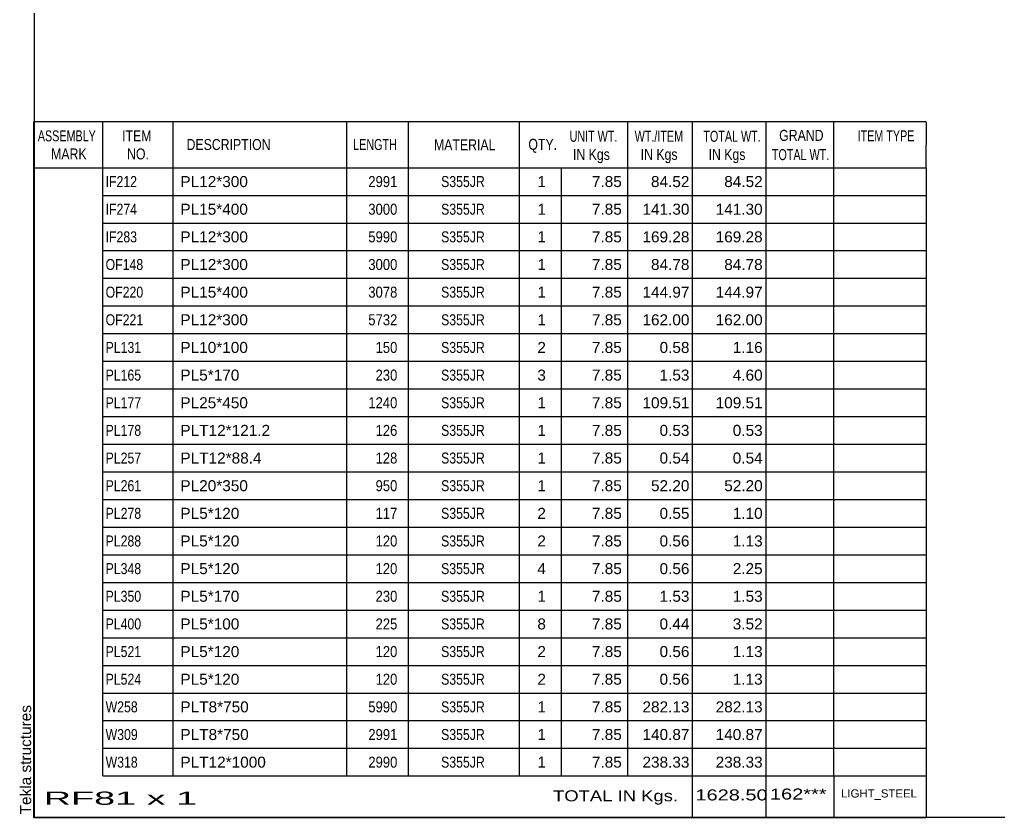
# Model space of a CAD drawing. Header units: millimetres. Extents: x -639 to -236, y -193 to 84.
# Drawn here: x -638.9 to -468.9, y -193.4 to -54.9 of the extents above; entities that cross this region are included whole.
import ezdxf

# ---------------------------------------------------------------- set-up
doc = ezdxf.new("R2010")
doc.units = ezdxf.units.MM
doc.styles.add('Arial', font='ARIAL.TTF', dxfattribs={"height": 0.2})

# ---------------------------------------------------------------- blocks, each defined once
blk = doc.blocks.new('Unknown-627020051-1200')
at = {"color": 5, "linetype": 'Continuous'}
for p, q in [((-636.41, 83.63), (-636.41, -193.37)), ((-636.41, -193.37), (-236.41, -193.37))]:
    blk.add_line(p, q, dxfattribs=at)
at = {"color": 174, "linetype": 'Continuous', "style": 'Arial'}
blk.add_text('Tekla structures', height=1.9102, rotation=90, dxfattribs=at).set_placement((-636.91, -192.87))
blk = doc.blocks.new('CBS_BOM-627020051-7472')
at = {"color": 7, "linetype": 'Continuous'}
for p, q in [((-636.44, -80.6), (-636.44, -72.6)), ((-636.43, -72.6), (-481.52, -72.6)), ((-624.44, -80.6), (-624.44, -72.6)), ((-612.25, -80.6), (-612.25, -72.6)), ((-582.08, -80.6), (-582.08, -72.6)), ((-571.4, -80.6), (-571.4, -72.6)), ((-552.09, -80.6), (-552.09, -72.6)), ((-533.29, -80.6), (-533.29, -72.6)), ((-522.07, -80.6), (-522.07, -72.6)), ((-509.29, -80.6), (-509.29, -72.6)), ((-497.54, -80.6), (-497.54, -72.6)), ((-481.51, -72.61), (-481.52, -80.59)), ((-636.44, -80.6), (-481.51, -80.6)), ((-636.44, -85.4), (-636.44, -80.6)), ((-624.44, -85.4), (-624.44, -80.6)), ((-612.25, -85.4), (-612.25, -80.6)), ((-582.08, -85.4), (-582.08, -80.6)), ((-571.4, -85.4), (-571.4, -80.6)), ((-552.09, -85.4), (-552.09, -80.6)), ((-544.82, -85.4), (-544.82, -80.6)), ((-533.29, -85.4), (-533.29, -80.6)), ((-522.07, -85.4), (-522.07, -80.6)), ((-509.29, -85.4), (-509.29, -80.6)), ((-497.52, -85.4), (-497.52, -80.6)), ((-481.51, -80.6), (-481.51, -85.4)), ((-636.44, -90.2), (-636.44, -85.4)), ((-624.44, -85.4), (-481.51, -85.4)), ((-624.44, -90.2), (-624.44, -85.4)), ((-612.25, -90.2), (-612.25, -85.4)), ((-582.08, -90.2), (-582.08, -85.4)), ((-571.4, -90.2), (-571.4, -85.4)), ((-552.09, -90.2), (-552.09, -85.4)), ((-544.82, -90.2), (-544.82, -85.4)), ((-533.29, -90.2), (-533.29, -85.4)), ((-522.07, -90.2), (-522.07, -85.4)), ((-509.29, -90.2), (-509.29, -85.4)), ((-497.52, -90.2), (-497.52, -85.4)), ((-481.51, -85.4), (-481.51, -90.2)), ((-636.44, -95), (-636.44, -90.2)), ((-624.44, -90.2), (-481.51, -90.2)), ((-624.44, -95), (-624.44, -90.2)), ((-612.25, -95), (-612.25, -90.2)), ((-582.08, -95), (-582.08, -90.2)), ((-571.4, -95), (-571.4, -90.2)), ((-552.09, -95), (-552.09, -90.2)), ((-544.82, -95), (-544.82, -90.2)), ((-533.29, -95), (-533.29, -90.2)), ((-522.07, -95), (-522.07, -90.2)), ((-509.29, -95), (-509.29, -90.2)), ((-497.52, -95), (-497.52, -90.2)), ((-481.51, -90.2), (-481.51, -95)), ((-636.44, -99.8), (-636.44, -95)), ((-624.44, -95), (-481.51, -95)), ((-624.44, -99.8), (-624.44, -95)), ((-612.25, -99.8), (-612.25, -95)), ((-582.08, -99.8), (-582.08, -95)), ((-571.4, -99.8), (-571.4, -95)), ((-552.09, -99.8), (-552.09, -95)), ((-544.82, -99.8), (-544.82, -95)), ((-533.29, -99.8), (-533.29, -95)), ((-522.07, -99.8), (-522.07, -95)), ((-509.29, -99.8), (-509.29, -95)), ((-497.52, -99.8), (-497.52, -95)), ((-481.51, -95), (-481.51, -99.8)), ((-636.44, -104.6), (-636.44, -99.8)), ((-624.44, -99.8), (-481.51, -99.8)), ((-624.44, -104.6), (-624.44, -99.8)), ((-612.25, -104.6), (-612.25, -99.8)), ((-582.08, -104.6), (-582.08, -99.8)), ((-571.4, -104.6), (-571.4, -99.8)), ((-552.09, -104.6), (-552.09, -99.8)), ((-544.82, -104.6), (-544.82, -99.8)), ((-533.29, -104.6), (-533.29, -99.8)), ((-522.07, -104.6), (-522.07, -99.8)), ((-509.29, -104.6), (-509.29, -99.8)), ((-497.52, -104.6), (-497.52, -99.8)), ((-481.51, -99.8), (-481.51, -104.6)), ((-636.44, -109.4), (-636.44, -104.6)), ((-624.44, -104.6), (-481.51, -104.6)), ((-624.44, -109.4), (-624.44, -104.6)), ((-612.25, -109.4), (-612.25, -104.6)), ((-582.08, -109.4), (-582.08, -104.6)), ((-571.4, -109.4), (-571.4, -104.6)), ((-552.09, -109.4), (-552.09, -104.6)), ((-544.82, -109.4), (-544.82, -104.6)), ((-533.29, -109.4), (-533.29, -104.6)), ((-522.07, -109.4), (-522.07, -104.6)), ((-509.29, -109.4), (-509.29, -104.6)), ((-497.52, -109.4), (-497.52, -104.6)), ((-481.51, -104.6), (-481.51, -109.4)), ((-636.44, -114.2), (-636.44, -109.4)), ((-624.44, -109.4), (-481.51, -109.4)), ((-624.44, -114.2), (-624.44, -109.4)), ((-612.25, -114.2), (-612.25, -109.4)), ((-582.08, -114.2), (-582.08, -109.4)), ((-571.4, -114.2), (-571.4, -109.4)), ((-552.09, -114.2), (-552.09, -109.4)), ((-544.82, -114.2), (-544.82, -109.4)), ((-533.29, -114.2), (-533.29, -109.4)), ((-522.07, -114.2), (-522.07, -109.4)), ((-509.29, -114.2), (-509.29, -109.4)), ((-497.52, -114.2), (-497.52, -109.4)), ((-481.51, -109.4), (-481.51, -114.2)), ((-636.44, -119), (-636.44, -114.2)), ((-624.44, -114.2), (-481.51, -114.2)), ((-624.44, -119), (-624.44, -114.2)), ((-612.25, -119), (-612.25, -114.2)), ((-582.08, -119), (-582.08, -114.2)), ((-571.4, -119), (-571.4, -114.2)), ((-552.09, -119), (-552.09, -114.2)), ((-544.82, -119), (-544.82, -114.2)), ((-533.29, -119), (-533.29, -114.2)), ((-522.07, -119), (-522.07, -114.2)), ((-509.29, -119), (-509.29, -114.2)), ((-497.52, -119), (-497.52, -114.2)), ((-481.51, -114.2), (-481.51, -119)), ((-636.44, -123.8), (-636.44, -119)), ((-624.44, -119), (-481.51, -119)), ((-624.44, -123.8), (-624.44, -119)), ((-612.25, -123.8), (-612.25, -119)), ((-582.08, -123.8), (-582.08, -119)), ((-571.4, -123.8), (-571.4, -119)), ((-552.09, -123.8), (-552.09, -119)), ((-544.82, -123.8), (-544.82, -119)), ((-533.29, -123.8), (-533.29, -119)), ((-522.07, -123.8), (-522.07, -119)), ((-509.29, -123.8), (-509.29, -119)), ((-497.52, -123.8), (-497.52, -119)), ((-481.51, -119), (-481.51, -123.8)), ((-636.44, -128.6), (-636.44, -123.8)), ((-624.44, -123.8), (-481.51, -123.8)), ((-624.44, -128.6), (-624.44, -123.8)), ((-612.25, -128.6), (-612.25, -123.8)), ((-582.08, -128.6), (-582.08, -123.8)), ((-571.4, -128.6), (-571.4, -123.8)), ((-552.09, -128.6), (-552.09, -123.8)), ((-544.82, -128.6), (-544.82, -123.8)), ((-533.29, -128.6), (-533.29, -123.8)), ((-522.07, -128.6), (-522.07, -123.8)), ((-509.29, -128.6), (-509.29, -123.8)), ((-497.52, -128.6), (-497.52, -123.8)), ((-481.51, -123.8), (-481.51, -128.6)), ((-636.44, -133.4), (-636.44, -128.6)), ((-624.44, -128.6), (-481.51, -128.6)), ((-624.44, -133.4), (-624.44, -128.6)), ((-612.25, -133.4), (-612.25, -128.6)), ((-582.08, -133.4), (-582.08, -128.6)), ((-571.4, -133.4), (-571.4, -128.6)), ((-552.09, -133.4), (-552.09, -128.6)), ((-544.82, -133.4), (-544.82, -128.6)), ((-533.29, -133.4), (-533.29, -128.6)), ((-522.07, -133.4), (-522.07, -128.6)), ((-509.29, -133.4), (-509.29, -128.6)), ((-497.52, -133.4), (-497.52, -128.6)), ((-481.51, -128.6), (-481.51, -133.4)), ((-636.44, -138.2), (-636.44, -133.4)), ((-624.44, -133.4), (-481.51, -133.4)), ((-624.44, -138.2), (-624.44, -133.4)), ((-612.25, -138.2), (-612.25, -133.4)), ((-582.08, -138.2), (-582.08, -133.4)), ((-571.4, -138.2), (-571.4, -133.4)), ((-552.09, -138.2), (-552.09, -133.4)), ((-544.82, -138.2), (-544.82, -133.4)), ((-533.29, -138.2), (-533.29, -133.4)), ((-522.07, -138.2), (-522.07, -133.4)), ((-509.29, -138.2), (-509.29, -133.4)), ((-497.52, -138.2), (-497.52, -133.4)), ((-481.51, -133.4), (-481.51, -138.2)), ((-636.44, -143), (-636.44, -138.2)), ((-624.44, -138.2), (-481.51, -138.2)), ((-624.44, -143), (-624.44, -138.2)), ((-612.25, -143), (-612.25, -138.2)), ((-582.08, -143), (-582.08, -138.2)), ((-571.4, -143), (-571.4, -138.2)), ((-552.09, -143), (-552.09, -138.2)), ((-544.82, -143), (-544.82, -138.2)), ((-533.29, -143), (-533.29, -138.2)), ((-522.07, -143), (-522.07, -138.2)), ((-509.29, -143), (-509.29, -138.2)), ((-497.52, -143), (-497.52, -138.2)), ((-481.51, -138.2), (-481.51, -143)), ((-636.44, -147.8), (-636.44, -143)), ((-624.44, -143), (-481.51, -143)), ((-624.44, -147.8), (-624.44, -143)), ((-612.25, -147.8), (-612.25, -143)), ((-582.08, -147.8), (-582.08, -143)), ((-571.4, -147.8), (-571.4, -143)), ((-552.09, -147.8), (-552.09, -143)), ((-544.82, -147.8), (-544.82, -143)), ((-533.29, -147.8), (-533.29, -143)), ((-522.07, -147.8), (-522.07, -143)), ((-509.29, -147.8), (-509.29, -143)), ((-497.52, -147.8), (-497.52, -143)), ((-481.51, -143), (-481.51, -147.8)), ((-636.44, -152.6), (-636.44, -147.8)), ((-624.44, -147.8), (-481.51, -147.8)), ((-624.44, -152.6), (-624.44, -147.8)), ((-612.25, -152.6), (-612.25, -147.8)), ((-582.08, -152.6), (-582.08, -147.8)), ((-571.4, -152.6), (-571.4, -147.8)), ((-552.09, -152.6), (-552.09, -147.8)), ((-544.82, -152.6), (-544.82, -147.8)), ((-533.29, -152.6), (-533.29, -147.8)), ((-522.07, -152.6), (-522.07, -147.8)), ((-509.29, -152.6), (-509.29, -147.8)), ((-497.52, -152.6), (-497.52, -147.8)), ((-481.51, -147.8), (-481.51, -152.6)), ((-636.44, -157.4), (-636.44, -152.6)), ((-624.44, -152.6), (-481.51, -152.6)), ((-624.44, -157.4), (-624.44, -152.6)), ((-612.25, -157.4), (-612.25, -152.6)), ((-582.08, -157.4), (-582.08, -152.6)), ((-571.4, -157.4), (-571.4, -152.6)), ((-552.09, -157.4), (-552.09, -152.6)), ((-544.82, -157.4), (-544.82, -152.6)), ((-533.29, -157.4), (-533.29, -152.6)), ((-522.07, -157.4), (-522.07, -152.6)), ((-509.29, -157.4), (-509.29, -152.6)), ((-497.52, -157.4), (-497.52, -152.6)), ((-481.51, -152.6), (-481.51, -157.4)), ((-636.44, -162.2), (-636.44, -157.4)), ((-624.44, -157.4), (-481.51, -157.4)), ((-624.44, -162.2), (-624.44, -157.4)), ((-612.25, -162.2), (-612.25, -157.4)), ((-582.08, -162.2), (-582.08, -157.4)), ((-571.4, -162.2), (-571.4, -157.4)), ((-552.09, -162.2), (-552.09, -157.4)), ((-544.82, -162.2), (-544.82, -157.4)), ((-533.29, -162.2), (-533.29, -157.4)), ((-522.07, -162.2), (-522.07, -157.4)), ((-509.29, -162.2), (-509.29, -157.4)), ((-497.52, -162.2), (-497.52, -157.4)), ((-481.51, -157.4), (-481.51, -162.2)), ((-636.44, -167), (-636.44, -162.2)), ((-624.44, -162.2), (-481.51, -162.2)), ((-624.44, -167), (-624.44, -162.2)), ((-612.25, -167), (-612.25, -162.2)), ((-582.08, -167), (-582.08, -162.2)), ((-571.4, -167), (-571.4, -162.2)), ((-552.09, -167), (-552.09, -162.2)), ((-544.82, -167), (-544.82, -162.2)), ((-533.29, -167), (-533.29, -162.2)), ((-522.07, -167), (-522.07, -162.2)), ((-509.29, -167), (-509.29, -162.2)), ((-497.52, -167), (-497.52, -162.2)), ((-481.51, -162.2), (-481.51, -167)), ((-636.44, -171.8), (-636.44, -167)), ((-624.44, -167), (-481.51, -167)), ((-624.44, -171.8), (-624.44, -167)), ((-612.25, -171.8), (-612.25, -167)), ((-582.08, -171.8), (-582.08, -167)), ((-571.4, -171.8), (-571.4, -167)), ((-552.09, -171.8), (-552.09, -167)), ((-544.82, -171.8), (-544.82, -167)), ((-533.29, -171.8), (-533.29, -167)), ((-522.07, -171.8), (-522.07, -167)), ((-509.29, -171.8), (-509.29, -167)), ((-497.52, -171.8), (-497.52, -167)), ((-481.51, -167), (-481.51, -171.8)), ((-636.44, -176.6), (-636.44, -171.8)), ((-624.44, -171.8), (-481.51, -171.8)), ((-624.44, -176.6), (-624.44, -171.8)), ((-612.25, -176.6), (-612.25, -171.8)), ((-582.08, -176.6), (-582.08, -171.8)), ((-571.4, -176.6), (-571.4, -171.8)), ((-552.09, -176.6), (-552.09, -171.8)), ((-544.82, -176.6), (-544.82, -171.8)), ((-533.29, -176.6), (-533.29, -171.8)), ((-522.07, -176.6), (-522.07, -171.8)), ((-509.29, -176.6), (-509.29, -171.8)), ((-497.52, -176.6), (-497.52, -171.8)), ((-481.51, -171.8), (-481.51, -176.6)), ((-636.44, -181.4), (-636.44, -176.6)), ((-624.44, -176.6), (-481.51, -176.6)), ((-624.44, -181.4), (-624.44, -176.6)), ((-612.25, -181.4), (-612.25, -176.6)), ((-582.08, -181.4), (-582.08, -176.6)), ((-571.4, -181.4), (-571.4, -176.6)), ((-552.09, -181.4), (-552.09, -176.6)), ((-544.82, -181.4), (-544.82, -176.6)), ((-533.29, -181.4), (-533.29, -176.6)), ((-522.07, -181.4), (-522.07, -176.6)), ((-509.29, -181.4), (-509.29, -176.6)), ((-497.52, -181.4), (-497.52, -176.6)), ((-481.51, -176.6), (-481.51, -181.4)), ((-636.44, -186.2), (-636.44, -181.4)), ((-624.44, -181.4), (-481.51, -181.4)), ((-624.44, -186.2), (-624.44, -181.4)), ((-612.25, -186.2), (-612.25, -181.4)), ((-582.08, -186.2), (-582.08, -181.4)), ((-571.4, -186.2), (-571.4, -181.4)), ((-552.09, -186.2), (-552.09, -181.4)), ((-544.82, -186.2), (-544.82, -181.4)), ((-533.29, -186.2), (-533.29, -181.4)), ((-522.07, -186.2), (-522.07, -181.4)), ((-509.29, -186.2), (-509.29, -181.4)), ((-497.52, -186.2), (-497.52, -181.4)), ((-481.51, -181.4), (-481.51, -186.2)), ((-636.44, -193.4), (-636.44, -186.22)), ((-624.44, -186.2), (-481.51, -186.2)), ((-522.07, -193.4), (-522.07, -186.22)), ((-509.29, -193.4), (-509.29, -186.22)), ((-497.48, -193.4), (-497.48, -186.22)), ((-481.51, -186.2), (-481.51, -193.4)), ((-636.44, -193.4), (-481.51, -193.4))]:
    blk.add_line(p, q, dxfattribs=at)
at = {"color": 3, "linetype": 'Continuous', "style": 'Arial'}
for s, height, width, p in [('ASSEMBLY', 1.91, 0.7, (-635.75, -76.02)), ('ITEM', 1.91, 0.8, (-621.11, -76.02)), ('UNIT WT.', 1.91, 0.7, (-543.4, -76.1)), ('WT./ITEM', 1.91, 0.7, (-532.1, -76.1)), ('TOTAL WT.', 1.91, 0.7, (-520.17, -76.1)), ('GRAND', 1.91, 0.8, (-507.01, -75.94)), ('ITEM TYPE', 1.91, 0.7, (-493.38, -76.02)), ('DESCRIPTION', 1.9102, 0.8, (-609.92, -77.53)), ('LENGTH', 1.91, 0.7, (-580.98, -77.53)), ('MATERIAL', 1.91, 0.8, (-566.95, -77.58)), ('QTY.', 1.91, 0.8, (-550.56, -77.5)), ('MARK', 1.91, 0.8, (-633.44, -79.16)), ('NO.', 1.91, 0.8, (-620.25, -79.16)), ('IN Kgs', 1.91, 0.8, (-542.82, -79.24)), ('IN Kgs', 1.91, 0.8, (-531.06, -79.24)), ('IN Kgs', 1.91, 0.8, (-519.27, -79.24)), ('TOTAL WT.', 1.91, 0.7, (-508.27, -79.28))]:
    blk.add_text(s, height=height, dxfattribs=dict(at, width=width)).set_placement(p)
at = {"color": 7, "linetype": 'Continuous', "style": 'Arial'}
for s, width, p in [('IF212', 0.8, (-623.98, -83.96)), ('2991', 0.85, (-578.36, -83.96)), ('S355JR', 0.8, (-565.72, -83.96)), ('IF274', 0.8, (-623.98, -88.76)), ('3000', 0.85, (-578.36, -88.76)), ('S355JR', 0.8, (-565.72, -88.76)), ('IF283', 0.8, (-623.98, -93.56)), ('5990', 0.85, (-578.36, -93.56)), ('S355JR', 0.8, (-565.72, -93.56)), ('OF148', 0.8, (-623.98, -98.36)), ('3000', 0.85, (-578.36, -98.36)), ('S355JR', 0.8, (-565.72, -98.36)), ('OF220', 0.8, (-623.98, -103.16)), ('3078', 0.85, (-578.36, -103.16)), ('S355JR', 0.8, (-565.72, -103.16)), ('OF221', 0.8, (-623.98, -107.96)), ('5732', 0.85, (-578.36, -107.96)), ('S355JR', 0.8, (-565.72, -107.96)), ('PL131', 0.8, (-623.98, -112.76)), ('150', 0.85, (-577.1, -112.76)), ('S355JR', 0.8, (-565.72, -112.76)), ('PL165', 0.8, (-623.98, -117.56)), ('230', 0.85, (-577.1, -117.56)), ('S355JR', 0.8, (-565.72, -117.56)), ('PL177', 0.8, (-623.98, -122.36)), ('1240', 0.85, (-578.36, -122.36)), ('S355JR', 0.8, (-565.72, -122.36)), ('PL178', 0.8, (-623.98, -127.16)), ('126', 0.85, (-577.1, -127.16)), ('S355JR', 0.8, (-565.72, -127.16)), ('PL257', 0.8, (-623.98, -131.96)), ('128', 0.85, (-577.1, -131.96)), ('S355JR', 0.8, (-565.72, -131.96)), ('PL261', 0.8, (-623.98, -136.76)), ('950', 0.85, (-577.1, -136.76)), ('S355JR', 0.8, (-565.72, -136.76)), ('PL278', 0.8, (-623.98, -141.56)), ('117', 0.85, (-577.1, -141.56)), ('S355JR', 0.8, (-565.72, -141.56)), ('PL288', 0.8, (-623.98, -146.36)), ('120', 0.85, (-577.1, -146.36)), ('S355JR', 0.8, (-565.72, -146.36)), ('PL348', 0.8, (-623.98, -151.16)), ('120', 0.85, (-577.1, -151.16)), ('S355JR', 0.8, (-565.72, -151.16)), ('PL350', 0.8, (-623.98, -155.96)), ('230', 0.85, (-577.1, -155.96)), ('S355JR', 0.8, (-565.72, -155.96)), ('PL400', 0.8, (-623.98, -160.76)), ('225', 0.85, (-577.1, -160.76)), ('S355JR', 0.8, (-565.72, -160.76)), ('PL521', 0.8, (-623.98, -165.56)), ('120', 0.85, (-577.1, -165.56)), ('S355JR', 0.8, (-565.72, -165.56)), ('PL524', 0.8, (-623.98, -170.36)), ('120', 0.85, (-577.1, -170.36)), ('S355JR', 0.8, (-565.72, -170.36)), ('W258', 0.8, (-623.98, -175.16)), ('5990', 0.85, (-578.36, -175.16)), ('S355JR', 0.8, (-565.72, -175.16)), ('W309', 0.8, (-623.98, -179.96)), ('2991', 0.85, (-578.36, -179.96)), ('S355JR', 0.8, (-565.72, -179.96)), ('W318', 0.8, (-623.98, -184.76)), ('2990', 0.85, (-578.36, -184.76)), ('S355JR', 0.8, (-565.72, -184.76))]:
    blk.add_text(s, height=1.91, dxfattribs=dict(at, width=width)).set_placement(p)
for s, height, p in [('PL12*300', 1.91, (-610.99, -83.96)), ('1', 1.91, (-549, -83.96)), ('7.85', 1.91, (-539.53, -83.96)), ('84.52', 1.91, (-529.27, -83.96)), ('84.52', 1.91, (-516.55, -83.96)), ('PL15*400', 1.91, (-610.99, -88.76)), ('1', 1.91, (-549, -88.76)), ('7.85', 1.91, (-539.53, -88.76)), ('141.30', 1.91, (-530.75, -88.76)), ('141.30', 1.91, (-518.04, -88.76)), ('PL12*300', 1.91, (-610.99, -93.56)), ('1', 1.91, (-549, -93.56)), ('7.85', 1.91, (-539.53, -93.56)), ('169.28', 1.91, (-530.75, -93.56)), ('169.28', 1.91, (-518.04, -93.56)), ('PL12*300', 1.91, (-610.99, -98.36)), ('1', 1.91, (-549, -98.36)), ('7.85', 1.91, (-539.53, -98.36)), ('84.78', 1.91, (-529.27, -98.36)), ('84.78', 1.91, (-516.55, -98.36)), ('PL15*400', 1.91, (-610.99, -103.16)), ('1', 1.91, (-549, -103.16)), ('7.85', 1.91, (-539.53, -103.16)), ('144.97', 1.91, (-530.75, -103.16)), ('144.97', 1.91, (-518.04, -103.16)), ('PL12*300', 1.91, (-610.99, -107.96)), ('1', 1.91, (-549, -107.96)), ('7.85', 1.91, (-539.53, -107.96)), ('162.00', 1.91, (-530.75, -107.96)), ('162.00', 1.91, (-518.04, -107.96)), ('PL10*100', 1.91, (-610.99, -112.76)), ('2', 1.91, (-549, -112.76)), ('7.85', 1.91, (-539.53, -112.76)), ('0.58', 1.91, (-527.78, -112.76)), ('1.16', 1.91, (-515.07, -112.76)), ('PL5*170', 1.91, (-610.99, -117.56)), ('3', 1.91, (-549, -117.56)), ('7.85', 1.91, (-539.53, -117.56)), ('1.53', 1.91, (-527.78, -117.56)), ('4.60', 1.91, (-515.07, -117.56)), ('PL25*450', 1.91, (-610.99, -122.36)), ('1', 1.91, (-549, -122.36)), ('7.85', 1.91, (-539.53, -122.36)), ('109.51', 1.91, (-530.75, -122.36)), ('109.51', 1.91, (-518.04, -122.36)), ('PLT12*121.2', 1.9102, (-610.99, -127.16)), ('1', 1.91, (-549, -127.16)), ('7.85', 1.91, (-539.53, -127.16)), ('0.53', 1.91, (-527.78, -127.16)), ('0.53', 1.91, (-515.07, -127.16)), ('PLT12*88.4', 1.91, (-610.99, -131.96)), ('1', 1.91, (-549, -131.96)), ('7.85', 1.91, (-539.53, -131.96)), ('0.54', 1.91, (-527.78, -131.96)), ('0.54', 1.91, (-515.07, -131.96)), ('PL20*350', 1.91, (-610.99, -136.76)), ('1', 1.91, (-549, -136.76)), ('7.85', 1.91, (-539.53, -136.76)), ('52.20', 1.91, (-529.27, -136.76)), ('52.20', 1.91, (-516.55, -136.76)), ('PL5*120', 1.91, (-610.99, -141.56)), ('2', 1.91, (-549, -141.56)), ('7.85', 1.91, (-539.53, -141.56)), ('0.55', 1.91, (-527.78, -141.56)), ('1.10', 1.91, (-515.07, -141.56)), ('PL5*120', 1.91, (-610.99, -146.36)), ('2', 1.91, (-549, -146.36)), ('7.85', 1.91, (-539.53, -146.36)), ('0.56', 1.91, (-527.78, -146.36)), ('1.13', 1.91, (-515.07, -146.36)), ('PL5*120', 1.91, (-610.99, -151.16)), ('4', 1.91, (-549, -151.16)), ('7.85', 1.91, (-539.53, -151.16)), ('0.56', 1.91, (-527.78, -151.16)), ('2.25', 1.91, (-515.07, -151.16)), ('PL5*170', 1.91, (-610.99, -155.96)), ('1', 1.91, (-549, -155.96)), ('7.85', 1.91, (-539.53, -155.96)), ('1.53', 1.91, (-527.78, -155.96)), ('1.53', 1.91, (-515.07, -155.96)), ('PL5*100', 1.91, (-610.99, -160.76)), ('8', 1.91, (-549, -160.76)), ('7.85', 1.91, (-539.53, -160.76)), ('0.44', 1.91, (-527.78, -160.76)), ('3.52', 1.91, (-515.07, -160.76)), ('PL5*120', 1.91, (-610.99, -165.56)), ('2', 1.91, (-549, -165.56)), ('7.85', 1.91, (-539.53, -165.56)), ('0.56', 1.91, (-527.78, -165.56)), ('1.13', 1.91, (-515.07, -165.56)), ('PL5*120', 1.91, (-610.99, -170.36)), ('2', 1.91, (-549, -170.36)), ('7.85', 1.91, (-539.53, -170.36)), ('0.56', 1.91, (-527.78, -170.36)), ('1.13', 1.91, (-515.07, -170.36)), ('PLT8*750', 1.91, (-610.99, -175.16)), ('1', 1.91, (-549, -175.16)), ('7.85', 1.91, (-539.53, -175.16)), ('282.13', 1.91, (-530.75, -175.16)), ('282.13', 1.91, (-518.04, -175.16)), ('PLT8*750', 1.91, (-610.99, -179.96)), ('1', 1.91, (-549, -179.96)), ('7.85', 1.91, (-539.53, -179.96)), ('140.87', 1.91, (-530.75, -179.96)), ('140.87', 1.91, (-518.04, -179.96)), ('PLT12*1000', 1.91, (-610.99, -184.76)), ('1', 1.91, (-549, -184.76)), ('7.85', 1.91, (-539.53, -184.76)), ('238.33', 1.91, (-530.75, -184.76)), ('238.33', 1.91, (-518.04, -184.76))]:
    blk.add_text(s, height=height, dxfattribs=at).set_placement(p)
at = {"color": 6, "linetype": 'Continuous', "style": 'Arial'}
for s, height, width, p in [('TOTAL IN Kgs.', 1.9102, 1.2, (-546.28, -190.6)), ('1628.50', 1.91, 1.3, (-521.55, -190.45)), ('162***', 1.91, 1.3, (-508.61, -190.29)), ('RF81 x 1', 2.292, 2.05, (-634.72, -191.21))]:
    blk.add_text(s, height=height, dxfattribs=dict(at, width=width)).set_placement(p)
blk.add_text('LIGHT_STEEL', height=1.4135, dxfattribs=at).set_placement((-496.26, -189.94))

msp = doc.modelspace()

# ---------------------------------------------------------------- block references
for name in ['Unknown-627020051-1200', 'CBS_BOM-627020051-7472']:
    msp.add_blockref(name, (0, 0))

doc.saveas('drawing.dxf')
